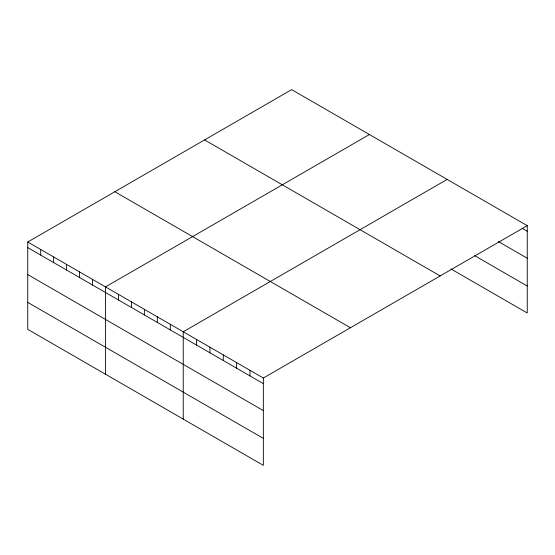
<?xml version="1.0" encoding="UTF-8"?>
<svg xmlns="http://www.w3.org/2000/svg" width="555" height="555" viewBox="0 0 555 555"><rect width="100%" height="100%" fill="white"/><g stroke="black" fill="none" stroke-linecap="round" stroke-linejoin="round"><path stroke-width="0.83" d="M527.25 225.656L263.341 378.024L263.341 465.361L27.75 329.344L27.75 242.008L291.659 89.639L527.25 225.656L527.25 312.992L450.861 268.891M369.408 134.525L105.492 286.893L105.492 374.23M447.15 179.411L183.24 331.779L183.24 419.115M522.061 228.265L527.25 231.262M498.328 241.529L527.25 258.235M474.594 255.619L527.25 286.019M204.573 139.922L440.157 275.932M114.843 191.725L350.427 327.741M27.75 242.008L263.341 378.024M27.75 247.613L263.341 383.63M27.75 274.586L263.341 410.596M27.75 302.371L263.341 438.388M249.993 370.317L249.993 375.922M236.638 362.609L236.638 368.215M223.29 354.902L223.29 360.507M209.943 347.194L209.943 352.8M196.588 339.487L196.588 345.092M170.281 324.293L170.281 329.899M157.322 316.815L157.322 322.42M144.369 309.336L144.369 314.942M131.41 301.851L131.41 307.456M118.451 294.372L118.451 299.977M92.539 279.408L92.539 285.013M79.58 271.929L79.58 277.535M66.621 264.451L66.621 270.056M53.662 256.965L53.662 262.57M40.709 249.486L40.709 255.092"/></g></svg>
